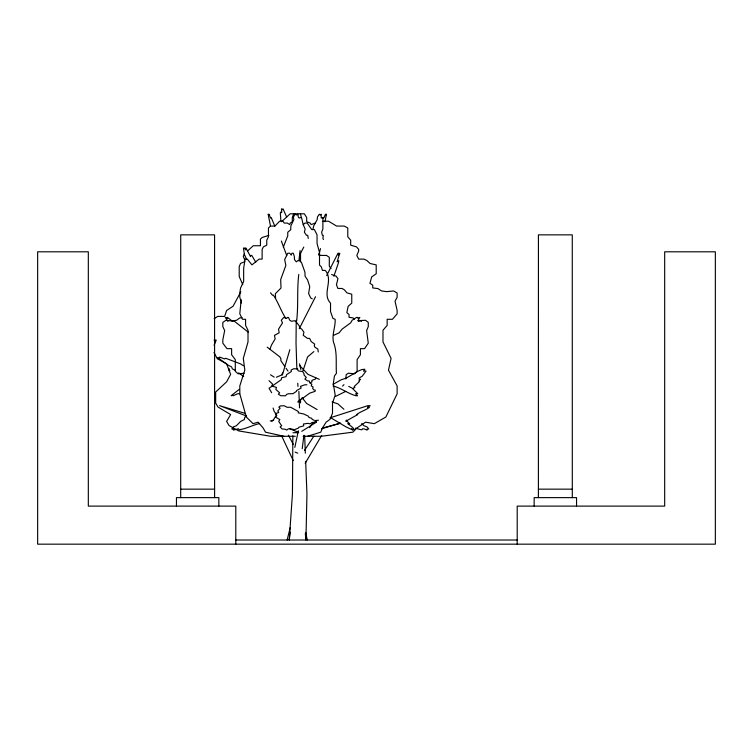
<?xml version="1.0" encoding="UTF-8"?>
<svg xmlns="http://www.w3.org/2000/svg" width="753" height="753" viewBox="0 0 753 753"><rect width="100%" height="100%" fill="white"/><g stroke="black" fill="none" stroke-linecap="round" stroke-linejoin="round"><path stroke-width="1.13" d="M271.984 421.614L271.984 420.729L273.348 420.033L276.304 415.195L275.316 413.698L278.723 412.503L277.782 410.95L280.154 408.201L278.836 407.138L280.436 405.895L284.239 405.763L287.044 407.279L290.696 407.279L298.404 411.533L298.216 412.851L303.741 413.99L308.448 416.24L309.003 417.52L311.554 418.216L312.297 419.44L314.434 420.39M292.861 435.752L292.437 493.959L289.246 540.014L290.234 532.07M300.071 250.551L298.932 260.623M345.768 378.938L346.201 374.618L348.338 373.224L354.663 373.77L357.11 371.276L357.11 359.595L360.405 354.767L360.405 348.648L364.565 348.648L368.273 343.199L366.626 330.567L368.273 326.642L368.273 322.378L365.516 320.298L357.995 320.646M302.207 448.769L303.92 435.29M280.878 220.723L280.332 212.986L280.549 212.139L281.735 212.675L281.462 208.835L282.29 209.701L283.043 208.835L286.62 216.968M282.676 372.923L281.481 375.079L276.37 377.234M324.967 221.73L326.482 214.2L325.597 215.057L325.484 214.2L323.828 218.041L323.329 217.504L322.802 218.342M298.762 274.506C296.889 289.83 298.48 305.492 296.644 320.985L296.23 320.298L296.023 343.199L296.861 368.942M294.828 447.386L298.339 430.782M312.806 229.693L313.7 225.938L317.173 219.631L317.465 217.005L319.281 214.2L320.27 215.057L321.183 214.2L321.192 218.041L322.585 217.504L322.905 218.342L322.868 229.072L321.644 232.178L322.388 235.284L323.263 235.331L322.905 238.466L323.461 239.473M320.496 248.594L318.83 255.182M287.128 540.014L290.234 527.533M282.347 375.098L289.83 349.703M302.941 370.909L307.582 356.931L313.869 351.585M283.326 247.059L287.75 235.849L287.768 232.225L290.752 229.693L290.837 225.938L293.839 219.631L293.416 217.005L295.138 214.2L296.851 215.057L297.896 214.2L298.301 217.015L299.148 218.041L300.993 217.504L301.737 218.342L303.13 224.45L305.144 229.072L304.381 232.178L306.462 235.284L307.742 235.331L308.25 238.466M315.78 377.658L315.262 379.23L312.326 380.18L311.695 380.896L312.062 381.818L310.66 382.637M270.035 349.072L271.428 345.119L275.146 338.944L274.469 335.349L279.147 332.826L278.554 329.099L282.516 322.849L281.274 320.241L283.721 317.455L286.846 318.312L287.354 317.455L288.493 317.455L289.736 320.241L291.411 321.267L294.489 320.731L295.948 321.569L299.261 325.861L299.553 327.621L301.812 329.24L303.939 332.205L303.214 335.292L307.44 338.37L309.662 338.426L311.149 341.533L314.679 344.083L314.274 345.796L314.886 347.152L317.794 348.987L318.274 351.933M293.679 213.796L292.305 217.532L292.305 221.702L290.272 223.076L289.717 224.592L287.326 223.076L284.267 223.076L282.846 221.213L279.617 221.213L274.939 226.069L270.506 226.069L268.454 227.961L268.454 236.79L266.769 240.151L266.769 245.158L263.39 246.871L262.129 249.384L262.129 259.117L259.079 259.117L251.944 264.887L247.332 259.117L245.083 259.117L243.652 268.35L243.652 281.424L240.584 288.013L239.802 293.03L239.802 297.294L241.016 301.219L239.802 313.85L242.532 319.3L245.591 319.3L245.591 325.418L248.01 330.256L248.01 341.937L243.304 358.381L244.829 370.194L239.802 385.894L239.802 393.847L246.344 417.04L253.055 423.675L258.128 422.179L263.211 428.062L265.461 432.166L283.862 436.279M244.264 254.025L243.294 256.462L244.753 259.879M315.516 296.738L299.252 328.694M333.89 276.229L338.53 262.533L338.803 260.642L337.109 261.856L339.782 253.234L338.313 255.163L338.634 253.234L337.975 253.234L326.689 275.532M214.059 345.288L216.224 340.111L214.012 340.111M240.847 291.778L233.101 306.207L226.597 310.518L224.629 316.411L217.702 316.411L214.116 318.783M305.172 463.293L321.682 435.422M304.438 450.548L313.935 436.025M309.652 427.723L312.73 423.167L316.514 421.379L315.968 420.485M303.807 247.059L300.165 253.977L300.315 261.865M342.577 386.091L343.961 384.679M255.756 262.166L251.756 255.418L250.815 255.418L250.542 256.632L247.568 250.994L253.234 245.742L260.434 245.742L260.434 239.087L262.204 237.459L268.868 235.378M281.622 221.693L290.178 213.796L304.316 213.796L306.687 217.532L306.687 221.702L310.189 223.076L311.149 224.592L315.272 223.076M297.99 402.14L300.503 399.824M239.2 389.405L231.143 395.72L233.166 395.306L233.091 395.786L237.609 393.772L239.727 393.668M303.271 224.592L305.003 223.076L307.215 223.076L311.695 229.524L314.359 229.524L317.051 234.842L317.051 243.464L319.517 252.556L319.517 265.075L321.333 266.807L322.425 270.402L325.098 270.402L325.88 271.155C333.287 281.161 321.729 294.037 330.529 303.167L330.529 311.507L332.911 318.35L335.16 319.3C335.574 327.018 331.838 334.012 333.41 341.937C337.504 352.216 335.716 362.871 336.431 373.319L334.454 375.945L333.297 383.625L335.189 395.137L332.506 403.175L332.506 413.19L329.993 419.355L326.096 422.179L322.435 428.062L320.797 432.166L307.506 436.279M316.552 422.085L301.737 431.318M298.047 401.716L309.709 393.16L315.055 391.353L315.338 390.195L313.926 389.932L312.693 388.548L313.079 386.976L311.205 385.865L311.836 384.237L309.652 382.722L309.267 381.009L307.478 380.886L304.871 379.06L306.264 377.46L303.911 374.834L304.146 373.893L302.584 371.464L298.988 371.097L297.906 370.485L297.633 368.951L293.774 368.725L291.072 370.09L291.392 371.521L286.554 374.646L286.065 376.651L281.622 377.761L281.236 379.691L269.066 388.284L271.682 392.746M346.568 420.108L346.154 420.409L349.769 423.854L347.83 423.421L348.121 424.005C349.938 425.116 358.353 431.789 351.453 428.89L352.884 430.095L345.985 426.876L330.492 417.604M353.392 388.416L354.974 387.268L354.098 387.202L354.672 386.044L358.974 382.025L359.407 381.263L358.899 380.858L360.565 379.267L359.219 379.38L359.153 377.978L362.174 376.265L366.062 371.003L363.473 371.125L364.829 369.252L361.854 369.544L358.004 371.21L346.173 378.147L341.156 379.804L332.977 384.388M345.74 421.275L357.713 414.555L356.696 414.526C359.595 411.985 365.61 410.253 369.346 407.439L367.492 407.288L370.212 405.679L367.906 405.66L329.993 417.859M335.678 396.342L345.796 391.353M246.617 416.221L244.81 417.115L244.311 419.581L240.602 421.454L236.338 425.765L233.43 426.876L231.792 428.956L233.825 429.248L233.223 429.822L233.675 430.095L238.381 428.739L239.096 429.765C246.306 428.824 252.82 424.984 259.597 423.553M333.523 335.349L339.123 332.826L342.126 329.099L350.663 322.849L352.169 320.241L356.451 317.455L357.675 317.455L357.873 318.312L359.812 317.455L358.136 320.241L358.372 321.267L361.035 320.731L361.299 321.569M244.791 261.639L240.527 263.428L239.209 266.741L239.209 276.511L242.739 284.606M270.261 420.993L273.668 420.212M340.158 423.148L321.7 428.786M322.877 427.892L340.62 423.261M242.024 317.606L239.727 317.935L236.574 320.298L232.046 320.985L225.919 320.298L222.832 322.378L222.832 326.642L224.676 330.567L222.832 339.707L222.832 343.199L226.973 348.648L231.623 348.648L231.623 354.767L235.294 359.595L235.294 371.276L238.033 373.77L244.085 373.3M306.96 384.802L304.749 384.792L300.485 386.402L301.144 388.059L296.691 390.468L296.381 391.409L292.992 393.668L288.465 393.772L286.789 394.299L285.491 395.786L280.737 395.72L278.356 394.196L279.645 392.812L275.805 389.405L276.473 387.409L271.852 386.007L272.595 384.086L269.009 380.717M318.463 420.212L316.411 420.409L315.629 420.993L315.78 422.009L312.006 422.537L310.132 423.854L307.977 423.355L303.459 424.005L303.723 425.84L298.828 427.262L298.31 428.146L294.498 429.662L290.065 428.739L288.305 428.89L286.705 430.095L285.236 429.248L282.093 428.956L280.116 426.876L281.688 425.765L278.723 421.454L279.824 419.581L275.654 417.115L276.812 415.336L274.083 411.119L273.094 408.041M292.992 432.759L298.649 432.561M229.044 368.801L228.498 368.81L229.392 369.525M229.881 370.598L229.025 370.608L229.194 371.06M322.99 221.213L328.543 221.213L336.6 226.069L344.243 226.069L347.773 227.961L347.773 236.79L350.682 240.151L350.682 245.158L356.498 246.871L358.673 249.384L358.673 251.088L356.818 255.427L358.673 259.117L363.915 259.117L366.824 260.482L370.081 263.494L376.208 264.887L376.208 273.781L371.653 276.953L369.968 283.307L372.754 285.152L372.754 287.928L377.959 288.587L381.536 290.95L386.666 291.637L393.621 290.95L397.123 293.03L397.123 297.294L395.033 301.219L397.123 310.358L397.123 313.85L392.426 319.3L387.155 319.3L387.155 325.418L382.985 330.256L382.985 341.937L391.089 358.381L388.473 370.194L397.123 385.894L397.123 393.847L385.856 417.04L374.297 423.675L365.553 422.179L356.809 428.062L352.922 432.166L321.239 436.279L303.101 436.279M301.228 398.29L303.534 398.29M295.298 436.279L270.628 436.279L238.692 430.914L229.063 425.549L226.597 421.416L230.644 414.564L218.022 407.053L215.678 403.137L215.678 392.012L226.644 381.799L230.644 374.326L226.597 363.784L217.288 358.757L213.984 352.536M180.692 489.158L214.605 489.158M538.395 489.158L572.308 489.158M235.793 540.014L517.207 540.014M296.193 432.533L298.292 432.58M332.111 401.98L337.909 403.862L343.905 409.274M333.052 386.007C341.203 387.964 347.961 393.631 355.953 395.749L357.6 395.786L355.576 393.772L357.76 393.668L352.046 388.059L348.733 386.402M355.491 428.146L360.725 429.662L362.014 429.765L362.541 428.739L364.076 428.89L367.172 430.095L366.909 429.248L368.772 428.956L366.927 426.876L364.01 425.765L361.685 423.61M331.602 274.506L336.196 276.219L337.918 278.732L336.45 284.775L337.918 288.465L342.05 288.465L344.347 289.83L346.926 292.842L351.764 294.235L351.764 303.13L348.168 306.292L346.832 312.655L349.034 314.5L349.034 317.277L353.138 317.935L354.55 319.112M244.556 413.218L219.612 405.66L246.127 415.882M295.129 452.139L297.774 453.165M289.877 428.89L298.292 432.194M319.338 379.38L307.902 374.307L299.703 365.544M235.294 370.372L232.357 368.876L231.613 366.927L227.594 364.847L217.758 357.59L219.838 357.741L219.603 357.073L224.601 358.955L225.251 358.306L226.662 358.635L240.555 363.887L243.407 365.732M270.543 374.806L274.167 377.112M312.288 298.828L310.744 298.019L308.617 293.557L309.737 286.592L307.553 279.89L305.097 276.229L304.937 272.238L301.501 262.533L299.901 260.642L297.84 260.642L296.287 261.856L294.451 259.55L294.31 256.218L293.265 253.234L291.957 253.234L291.289 255.163L289.764 253.234L287.75 253.234L284.662 259.54L285.858 265.423L280.681 279.57L281.02 288.004L275.363 293.689L275.617 298.339M267.183 347.152L279.787 356.847L280.841 358.55L280.897 360.725L284.775 366.419M317.145 409.585L306.556 403.41L302.301 397.895M243.727 376.641L238.692 372.848M318.67 254.034L320.486 255.418L326.52 255.418L329.306 257.31L329.306 266.138L331.028 268.661M248.321 332.205L234.795 321.569L233.355 320.731L232.423 321.267L227.557 317.455L227.029 317.455L227.585 318.312L225.354 317.455L227.98 321.418M270.496 292.804L272.548 295.317L273.301 295.054C278.328 302.395 281.001 311.017 285.829 318.491M286.074 368.311L288.013 371.163M274.798 226.079L271.551 218.342L271.042 217.504L270.628 218.041L269.019 214.2L268.953 215.057L268.134 214.2L270.468 225.938M288.39 435.149L293.246 444.261M247.568 250.994L245.986 248.01L245.384 248.01L245.789 249.94L244.377 248.01L243.454 248.01L244.358 254.316L246.655 259.399M281.556 435.714L293.237 460.591M300.409 213.796L301.407 217.532M281.368 241.045L286.742 255.625M299.543 363.84L300.814 369.459M305.614 532.362L307.28 540.014M305.313 533.463L305.934 540.014L306.951 493.93L305.662 461.354M297.736 383.268L297.972 386.44M299.543 407.872L298.866 391.362M304.645 435.752L305.341 453.202M576.544 506.11L576.544 497.629L534.159 497.629L534.159 506.11M572.308 497.629L572.271 234.851L538.433 234.851L538.395 497.629M517.207 544.165L517.207 506.11L664.683 506.11L664.683 251.803L715.35 251.803L715.35 544.165L37.65 544.165L37.65 251.803L88.317 251.803L88.317 506.11L235.793 506.11L235.793 544.165M300.541 252.424L300.541 260.604M300.541 400.615L300.541 402.94M241.271 299.798L241.271 303.13M218.841 506.11L218.841 497.629L176.456 497.629L176.456 506.11M214.605 497.629L214.567 234.851L180.729 234.851L180.692 497.629"/></g></svg>
